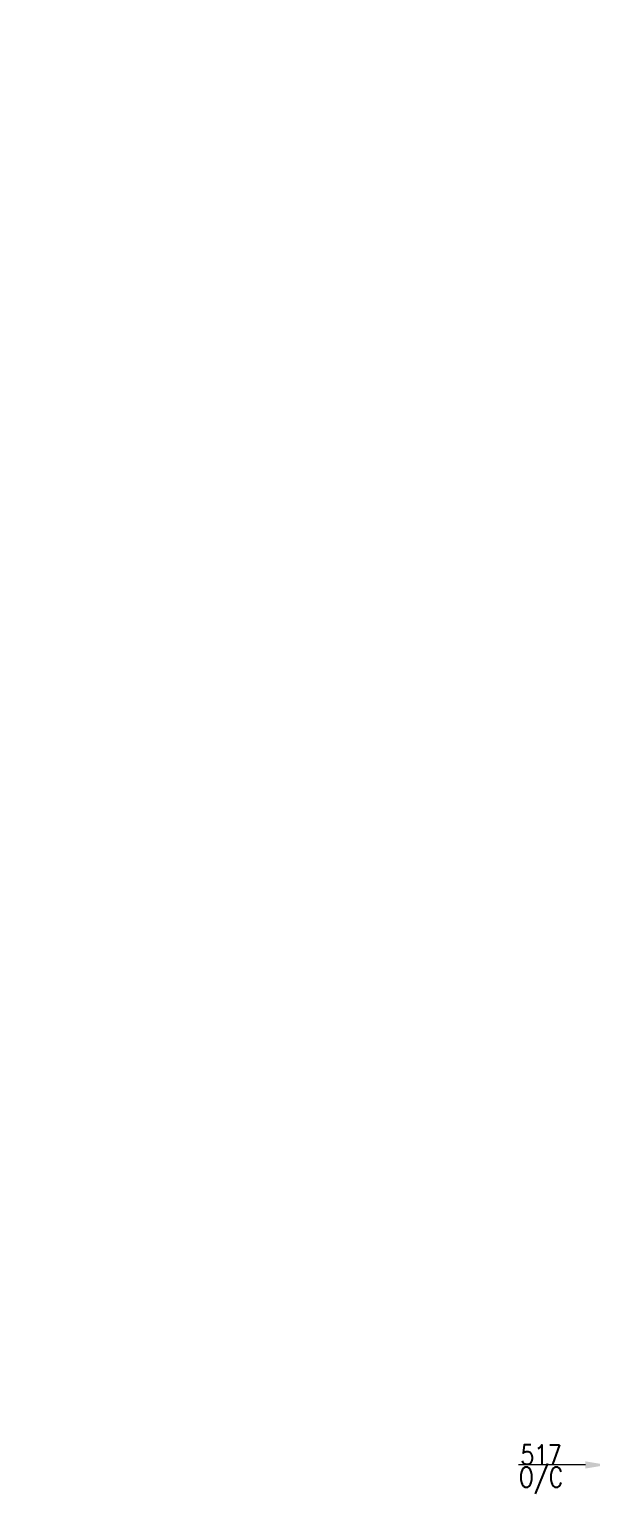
# Model space of a CAD drawing. Header units: millimetres. Extents: x 68421 to 1479662, y -51504 to 144751.
# Drawn here: x 1373736 to 1391482, y -26573 to 19630 of the extents above; entities that cross this region are included whole.
import ezdxf

# ---------------------------------------------------------------- set-up
doc = ezdxf.new("R2010")
doc.units = ezdxf.units.MM
doc.header["$LTSCALE"] = 0.35
doc.header["$MEASUREMENT"] = 0
doc.linetypes.add('CONTIN', pattern=[0, 0, 0])
doc.layers.get('0').update_dxf_attribs({"linetype": 'CONTIN'})
doc.layers.get('Defpoints').update_dxf_attribs({"linetype": 'CONTINUOUS'})
doc.styles.add('SIMPLEX', font='simplex.shx', dxfattribs={"width": 0.8})
doc.dimstyles.new('FOR D', dxfattribs={"dimscale": 114, "dimtxt": 2, "dimasz": 2, "dimexe": 1, "dimexo": 1, "dimgap": 1, "dimtad": 1, "dimdec": 0, "dimzin": 0, "dimdsep": 46, "dimtxsty": 'SIMPLEX', "dimcen": 1, "dimclrd": 6, "dimclre": 6, "dimclrt": 7, "dimadec": 0, "dimazin": 0, "dimtfac": 1, "dimtdec": 0, "dimtofl": 0, "dimtmove": 0, "dimatfit": 3, "dimfxl": 1, "dimtolj": 1, "dimtzin": 0, "dimlwd": 0, "dimlwe": 0, "dimarcsym": 1})

# ---------------------------------------------------------------- blocks, each defined once
blk = doc.blocks.new('*D402')
at = {"color": 6, "linetype": 'Continuous', "lineweight": 0}
for p, q in [((1392484, -19723), (1392484, -25779)), ((1391967, -20088), (1391967, -25779)), ((1391283, -25665), (1389167, -25665)), ((1393168, -25665), (1393852, -25665))]:
    blk.add_line(p, q, dxfattribs=at)
at = {"color": 6, "linetype": 'Continuous', "lineweight": 5}
for points in [[(1391283, -25779), (1391283, -25551), (1391967, -25665)], [(1393168, -25551), (1393168, -25779), (1392484, -25665)]]:
    blk.add_solid(points, dxfattribs=at)
at = {"layer": 'Defpoints', "color": 0, "linetype": 'Continuous', "lineweight": 5}
for p in [(1392484, -19609), (1391967, -19974), (1391967, -25665)]:
    blk.add_point(p, dxfattribs=at)
at = {"color": 7, "linetype": 'Continuous', "lineweight": 5, "char_height": 627, "attachment_point": 5, "style": 'SIMPLEX'}
for s, insert in [('\\A1;517 ', (1389883, -25341)), ('O/C', (1389883, -26155))]:
    blk.add_mtext(s, dxfattribs=dict(at, insert=insert))

msp = doc.modelspace()

# ---------------------------------------------------------------- hatches: boundary and pattern name
at = {"linetype": 'Continuous', "lineweight": 5}
h = msp.add_hatch(dxfattribs=at)
h.set_pattern_fill('ANSI31', color=1, scale=1500)
edge = h.paths.add_edge_path()
edge.add_line((1391966.65353, -19974.11361), (1406966.65353, -19974.11361))
h.paths.add_polyline_path([(1316966.65353, 35025.88639), (1316966.65353, 80025.88639), (1406966.65353, 80025.88639), (1406966.65353, -19974.11361), (1391966.65353, -19974.11361), (1391966.65353, 35025.88639)])
h.paths.add_polyline_path([(1406736.65353, -19744.11361), (1392196.65353, -19744.11361), (1392196.65353, 35255.88639), (1317196.65353, 35255.88639), (1317196.65353, 79795.88639), (1406736.65353, 79795.88639)], flags=16)
h.paths.add_polyline_path([(1317196.65353, 49790.88339), (1391966.65353, 49790.88339), (1391966.65353, 49490.88339), (1317196.65353, 49490.88339)], flags=0)
h.paths.add_polyline_path([(1317196.65353, 64790.88339), (1391966.65353, 64790.88339), (1391966.65353, 64490.88339), (1317196.65353, 64490.88339)], flags=0)

# ---------------------------------------------------------------- dimensions: what is measured, and where the dimension line sits
dim = msp.add_linear_dim(base=(1391966.65353, -25665.4304), p1=(1392483.84987, -19609.11361), p2=(1391966.65353, -19974.11361), text='<> \\XO/C', dimstyle='FOR D', override={"dimtxt": 5.5, "dimasz": 6, "dimgap": 0.1}, dxfattribs=at)
dim.commit()
dim.dimension.update_dxf_attribs({"geometry": '*D402', "text_midpoint": (1389882.62495, -25665.4304)})

doc.saveas('drawing.dxf')
